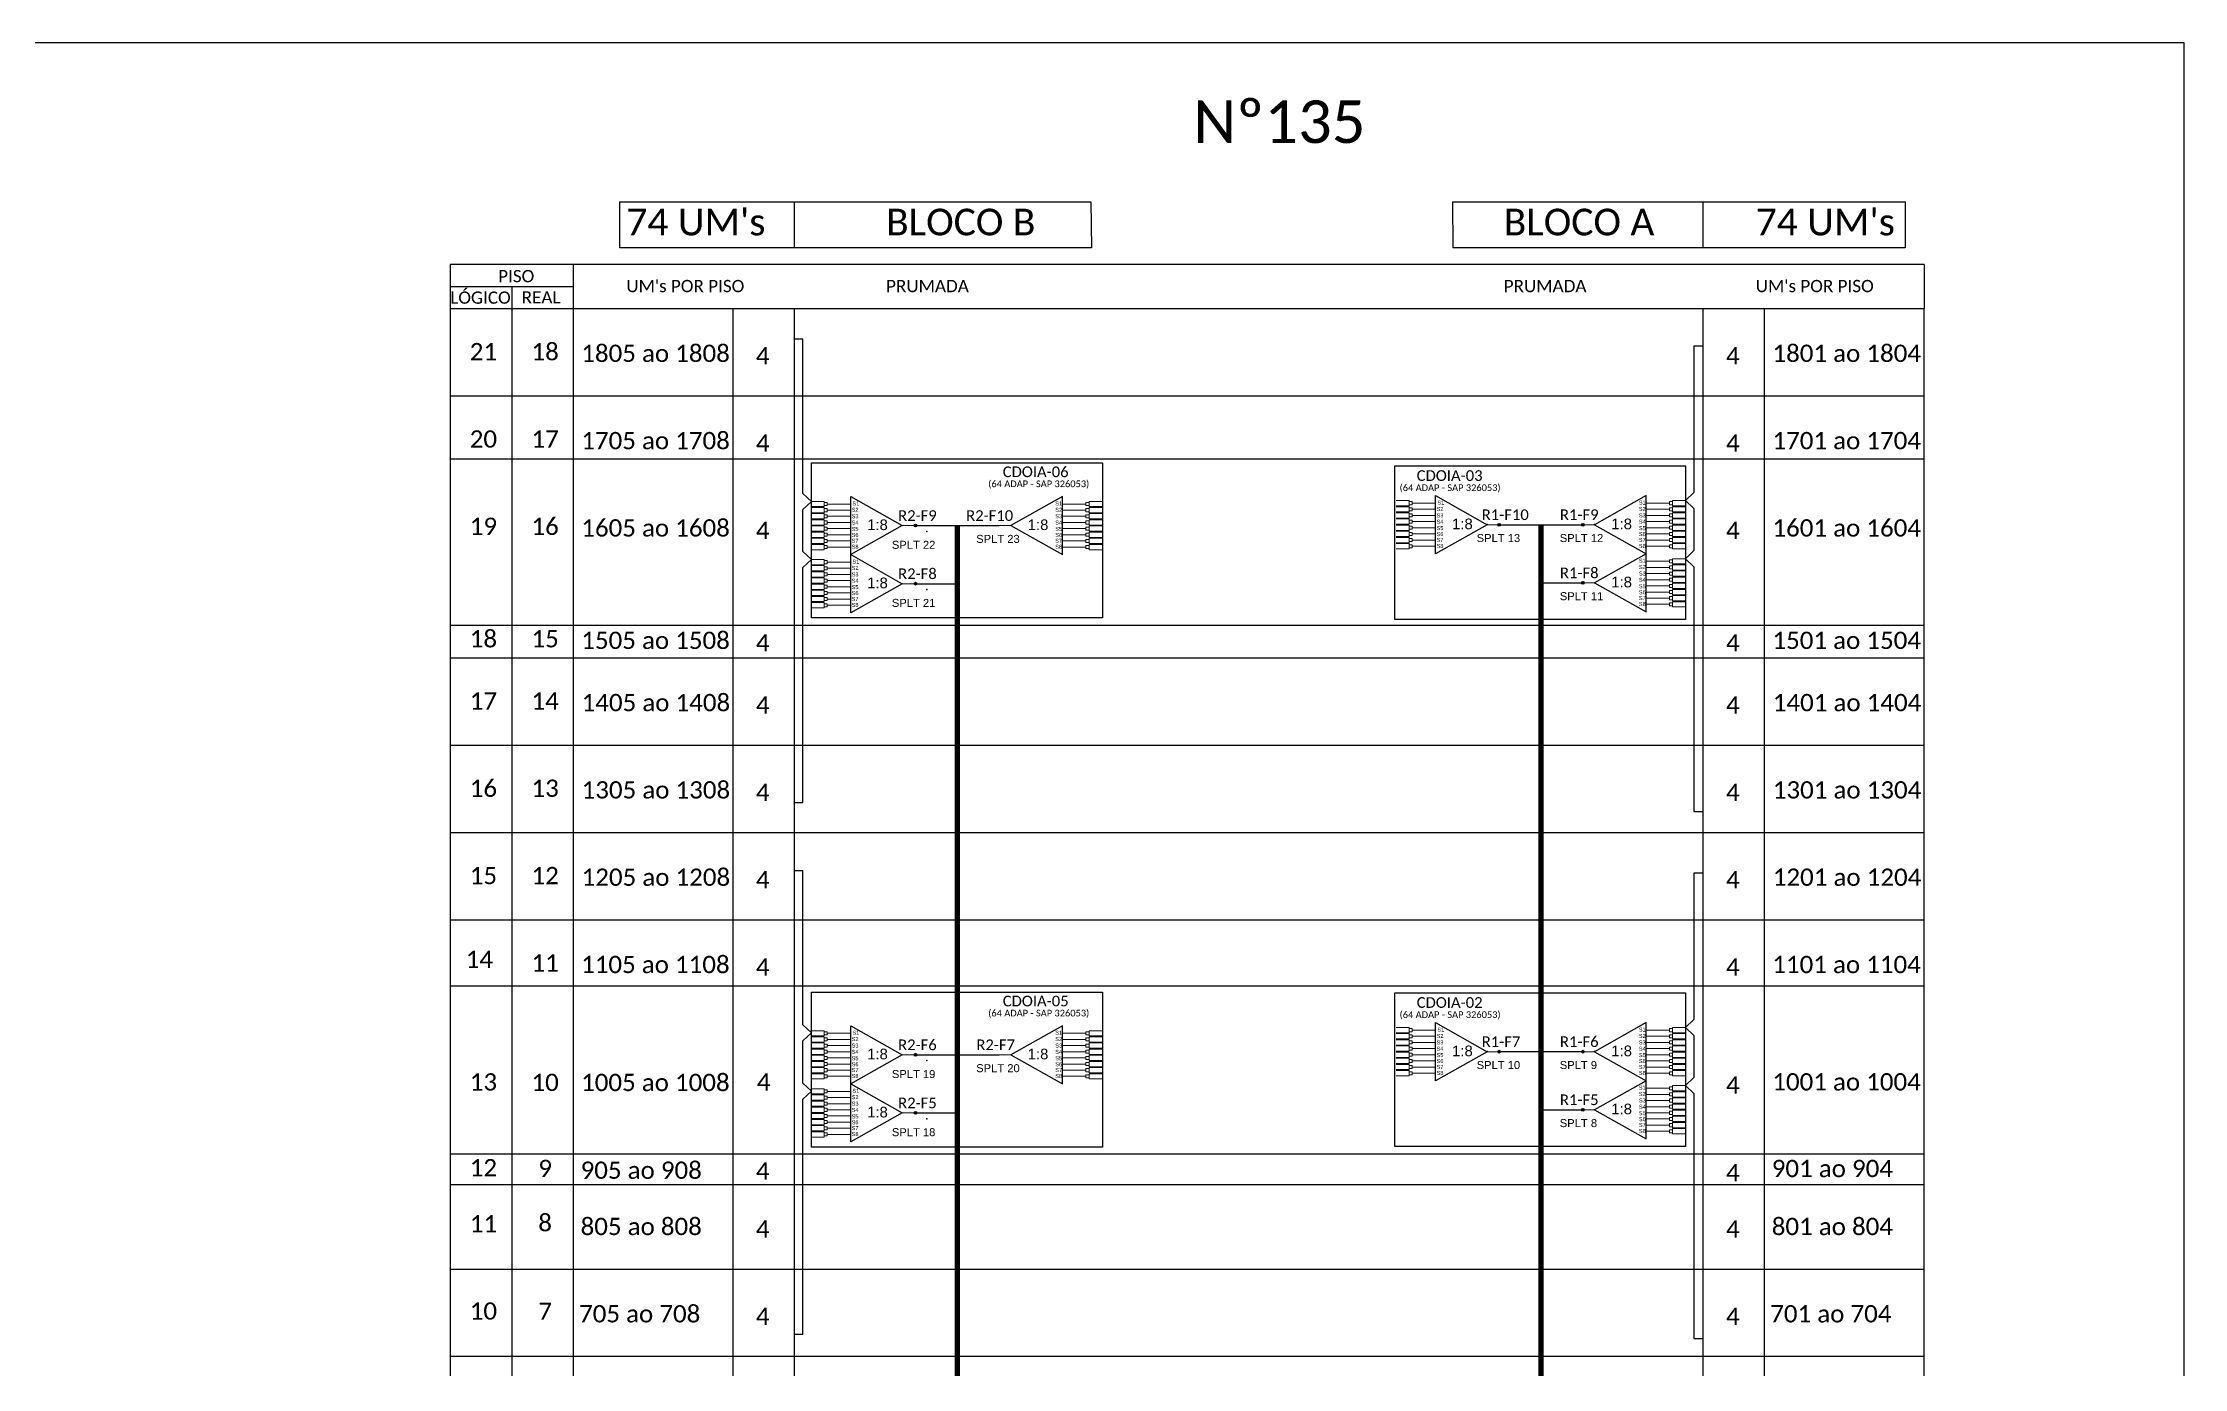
# Model space of a CAD drawing. Header units: metres. Extents: x -1286 to 443, y -500 to 94.
# Drawn here: x 41.7 to 443, y -154.3 to 94.2 of the extents above; entities that cross this region are included whole.
import ezdxf
from ezdxf.enums import TextEntityAlignment as Align

# ---------------------------------------------------------------- set-up
doc = ezdxf.new("R2010")
doc.units = ezdxf.units.M
doc.styles.add('ARIAL', font='arial.ttf')
doc.styles.add('WMF-Calibri0', font='calibri.ttf')

# ---------------------------------------------------------------- blocks, each defined once
blk = doc.blocks.new('SPLT_1-8_SC-APC_ESQ')
at = {"color": 3, "lineweight": 0}
for points in [[(2.41, -3.02), (0, -3.02)], [(2.41, -4), (0, -4)], [(2.41, -3.02), (2.41, -4)], [(2.99, -3.51), (7.37, -3.51)], [(2.41, -4.17), (0, -4.17)], [(2.41, -5.16), (0, -5.16)], [(2.41, -5.32), (0, -5.32)], [(2.41, -6.31), (0, -6.31)], [(2.41, -6.48), (0, -6.48)], [(2.41, -7.46), (0, -7.46)], [(2.41, -7.63), (0, -7.63)], [(2.41, -4.17), (2.41, -5.16)], [(2.41, -5.32), (2.41, -6.31)], [(2.41, -6.48), (2.41, -7.46)], [(2.41, -7.63), (2.41, -8.62)], [(7.37, -4.66), (2.99, -4.66)], [(7.37, -5.82), (2.99, -5.82)], [(7.37, -6.97), (2.99, -6.97)], [(2.41, -8.62), (0, -8.62)], [(2.41, -8.78), (0, -8.78)], [(2.41, -9.77), (0, -9.77)], [(2.41, -9.94), (0, -9.94)], [(2.41, -10.92), (0, -10.92)], [(2.41, -11.09), (0, -11.09)], [(2.41, -8.78), (2.41, -9.77)], [(2.41, -9.94), (2.41, -10.92)], [(2.41, -11.09), (2.41, -12.08)], [(7.37, -8.12), (2.99, -8.12)], [(7.37, -9.28), (2.99, -9.28)], [(7.37, -10.43), (2.99, -10.43)], [(7.37, -11.58), (2.99, -11.58)], [(2.41, -12.08), (0, -12.08)]]:
    blk.add_lwpolyline(points, dxfattribs=at)
for points in [[(2.99, -3.22), (2.41, -3.22), (2.41, -3.8), (2.99, -3.8)], [(2.99, -4.38), (2.41, -4.38), (2.41, -4.95), (2.99, -4.95)], [(2.99, -5.53), (2.41, -5.53), (2.41, -6.1), (2.99, -6.1)], [(2.99, -6.68), (2.41, -6.68), (2.41, -7.26), (2.99, -7.26)], [(2.99, -7.84), (2.41, -7.84), (2.41, -8.41), (2.99, -8.41)], [(2.99, -8.99), (2.41, -8.99), (2.41, -9.56), (2.99, -9.56)], [(2.99, -10.14), (2.41, -10.14), (2.41, -10.72), (2.99, -10.72)], [(2.99, -11.3), (2.41, -11.3), (2.41, -11.87), (2.99, -11.87)]]:
    blk.add_lwpolyline(points, close=True, dxfattribs=at)
at = {"color": 1}
blk.add_lwpolyline([(7.37, -2.1), (17.04, -7.55), (7.37, -13), (7.37, -2.1)], dxfattribs=at)
at = {"color": 1, "lineweight": 0}
blk.add_lwpolyline([(17.04, -7.55), (19.26, -7.55)], dxfattribs=at)
at = {"color": 1, "style": 'ARIAL'}
for s, height, p in [('S1', 0.75, (7.7, -3.78)), ('S5', 0.75, (7.55, -8.57)), ('S3', 0.75, (7.55, -6.18)), ('S4', 0.75, (7.55, -7.36)), ('S2', 0.75, (7.56, -4.97)), ('1:8', 2, (10.45, -8.4)), ('S6', 0.75, (7.55, -9.69)), ('S7', 0.75, (7.55, -10.78)), ('S8', 0.75, (7.55, -11.9))]:
    blk.add_text(s, height=height, dxfattribs=at).set_placement(p)
blk = doc.blocks.new('SPLT_1-8_SC-APC')
at = {"color": 1}
blk.add_lwpolyline([(-7.37, -2.1), (-17.04, -7.55), (-7.37, -13), (-7.37, -2.1)], dxfattribs=at)
at = {"color": 3, "lineweight": 0}
for points in [[(-2.99, -3.51), (-7.37, -3.51)], [(-2.41, -3.02), (-2.41, -4)], [(-2.41, -3.02), (0, -3.02)], [(-2.41, -4), (0, -4)], [(-7.37, -4.66), (-2.99, -4.66)], [(-7.37, -5.82), (-2.99, -5.82)], [(-7.37, -6.97), (-2.99, -6.97)], [(-2.41, -4.17), (-2.41, -5.16)], [(-2.41, -4.17), (0, -4.17)], [(-2.41, -5.16), (0, -5.16)], [(-2.41, -5.32), (-2.41, -6.31)], [(-2.41, -5.32), (0, -5.32)], [(-2.41, -6.31), (0, -6.31)], [(-2.41, -6.48), (-2.41, -7.46)], [(-2.41, -6.48), (0, -6.48)], [(-2.41, -7.46), (0, -7.46)], [(-2.41, -7.63), (-2.41, -8.62)], [(-2.41, -7.63), (0, -7.63)], [(-7.37, -8.12), (-2.99, -8.12)], [(-7.37, -9.28), (-2.99, -9.28)], [(-7.37, -10.43), (-2.99, -10.43)], [(-7.37, -11.58), (-2.99, -11.58)], [(-2.41, -8.62), (0, -8.62)], [(-2.41, -8.78), (-2.41, -9.77)], [(-2.41, -8.78), (0, -8.78)], [(-2.41, -9.77), (0, -9.77)], [(-2.41, -9.94), (-2.41, -10.92)], [(-2.41, -9.94), (0, -9.94)], [(-2.41, -10.92), (0, -10.92)], [(-2.41, -11.09), (-2.41, -12.08)], [(-2.41, -11.09), (0, -11.09)], [(-2.41, -12.08), (0, -12.08)]]:
    blk.add_lwpolyline(points, dxfattribs=at)
for points in [[(-2.99, -3.22), (-2.41, -3.22), (-2.41, -3.8), (-2.99, -3.8)], [(-2.99, -4.38), (-2.41, -4.38), (-2.41, -4.95), (-2.99, -4.95)], [(-2.99, -5.53), (-2.41, -5.53), (-2.41, -6.1), (-2.99, -6.1)], [(-2.99, -6.68), (-2.41, -6.68), (-2.41, -7.26), (-2.99, -7.26)], [(-2.99, -7.84), (-2.41, -7.84), (-2.41, -8.41), (-2.99, -8.41)], [(-2.99, -8.99), (-2.41, -8.99), (-2.41, -9.56), (-2.99, -9.56)], [(-2.99, -10.14), (-2.41, -10.14), (-2.41, -10.72), (-2.99, -10.72)], [(-2.99, -11.3), (-2.41, -11.3), (-2.41, -11.87), (-2.99, -11.87)]]:
    blk.add_lwpolyline(points, close=True, dxfattribs=at)
at = {"color": 1, "lineweight": 0}
blk.add_lwpolyline([(-17.04, -7.55), (-19.26, -7.55)], dxfattribs=at)
at = {"color": 1, "style": 'ARIAL'}
for s, height, p in [('S1', 0.75, (-8.74, -3.78)), ('1:8', 2, (-13.91, -8.4)), ('S2', 0.75, (-8.74, -4.97)), ('S3', 0.75, (-8.74, -6.18)), ('S4', 0.75, (-8.74, -7.36)), ('S5', 0.75, (-8.74, -8.57)), ('S6', 0.75, (-8.74, -9.69)), ('S7', 0.75, (-8.74, -10.78)), ('S8', 0.75, (-8.74, -11.9))]:
    blk.add_text(s, height=height, dxfattribs=at).set_placement(p)

msp = doc.modelspace()

# ---------------------------------------------------------------- hatches: boundary and pattern name
h = msp.add_hatch(color=3)
h.dxf.hatch_style = 1
edge = h.paths.add_edge_path()
edge.add_arc((314.6, 3.84), 0.256, 0, 360)
h = msp.add_hatch(color=3)
h.dxf.hatch_style = 1
edge = h.paths.add_edge_path()
edge.add_arc((330.31, 3.84), 0.256, 0, 360)
h = msp.add_hatch(color=3)
h.dxf.hatch_style = 1
edge = h.paths.add_edge_path()
edge.add_arc((205.21, 3.68), 0.256, 0, 360)
h = msp.add_hatch(color=3)
h.dxf.hatch_style = 1
edge = h.paths.add_edge_path()
edge.add_arc((205.21, -7.22), 0.256, 0, 360)
h = msp.add_hatch(color=3)
h.dxf.hatch_style = 1
edge = h.paths.add_edge_path()
edge.add_arc((330.31, -7.06), 0.256, 0, 360)
h = msp.add_hatch(color=3)
h.dxf.hatch_style = 1
edge = h.paths.add_edge_path()
edge.add_arc((205.21, -95.55), 0.256, 0, 360)
h = msp.add_hatch(color=3)
h.dxf.hatch_style = 1
edge = h.paths.add_edge_path()
edge.add_arc((314.6, -94.96), 0.256, 0, 360)
h = msp.add_hatch(color=3)
h.dxf.hatch_style = 1
edge = h.paths.add_edge_path()
edge.add_arc((330.31, -94.96), 0.256, 0, 360)
h = msp.add_hatch(color=3)
h.dxf.hatch_style = 1
edge = h.paths.add_edge_path()
edge.add_arc((205.21, -106.45), 0.256, 0, 360)
h = msp.add_hatch(color=3)
h.dxf.hatch_style = 1
edge = h.paths.add_edge_path()
edge.add_arc((330.31, -105.86), 0.256, 0, 360)

# ---------------------------------------------------------------- linework, layer by layer
msp.add_lwpolyline([(-397.99, -499.81), (443.01, -499.81), (443.01, 94.19), (-397.99, 94.19)], close=True)
at = {"color": 7}
for points in [[(238.19, 55.73), (149.81, 55.73), (149.81, 64.38), (238.1, 64.38)], [(238.1, 64.38), (238.19, 55.73)], [(305.86, 64.38), (390.69, 64.38), (390.69, 55.73), (305.95, 55.73)], [(305.86, 64.38), (305.95, 55.73)]]:
    msp.add_lwpolyline(points, dxfattribs=at)
for points in [[(182.56, 55.73), (182.56, 64.38)], [(352.81, 64.38), (352.81, 55.73)], [(117.98, 52.6), (117.98, 44.37)], [(141.12, 44.37), (141.12, 52.6)], [(394.25, 52.6), (394.25, 44.37)], [(129.55, 48.49), (129.55, 44.37)], [(117.98, 44.37), (394.25, 44.37)], [(117.98, 44.37), (117.98, -349.46), (394.25, -349.46), (394.25, 44.37)], [(117.98, 44.37), (394.25, 44.37)], [(129.55, 44.37), (129.55, -349.46)], [(141.12, -349.46), (141.12, 44.37)], [(170.99, 44.37), (170.99, -349.46)], [(182.56, -349.46), (182.56, 44.37)], [(352.81, 44.37), (352.81, -349.46)], [(364.38, -349.46), (364.38, 44.37)], [(117.98, 28), (394.25, 28)], [(117.98, 16.17), (394.25, 16.17)], [(117.98, -15.01), (394.25, -15.01)], [(117.98, -21.11), (394.25, -21.11)], [(117.98, -37.49), (394.25, -37.49)], [(117.98, -53.86), (394.25, -53.86)], [(117.98, -70.23), (394.25, -70.23)], [(117.98, -82.63), (394.25, -82.63)], [(117.98, -114.12), (394.25, -114.12)], [(117.98, -119.9), (394.25, -119.9)], [(117.98, -135.72), (394.25, -135.72)], [(117.98, -152.09), (394.25, -152.09)]]:
    msp.add_lwpolyline(points)
at = {"color": 0}
for points in [[(394.25, 52.6), (117.98, 52.6)], [(117.98, 48.49), (141.12, 48.49)], [(117.98, 44.37), (394.25, 44.37)]]:
    msp.add_lwpolyline(points, dxfattribs=at)
at = {"color": 3}
for points in [[(182.47, -48.25), (184.12, -48.25), (184.13, -4.19), (185.7, -2.69), (184.13, -1.18), (184.13, 6.7), (185.7, 8.21), (184.13, 9.72), (184.13, 38.61), (182.48, 38.61)], [(352.77, 37.33), (351.12, 37.33), (351.11, 9.88), (349.54, 8.37), (351.11, 6.86), (351.11, -1.02), (349.54, -2.53), (351.11, -4.04), (351.11, -49.95), (352.76, -49.95)], [(182.47, -147.92), (184.12, -147.92), (184.13, -103.86), (185.7, -102.35), (184.13, -100.85), (184.13, -92.96), (185.7, -91.46), (184.13, -89.95), (184.13, -61.06), (182.48, -61.06)], [(352.77, -61.47), (351.12, -61.47), (351.11, -88.93), (349.54, -90.43), (351.11, -91.94), (351.11, -99.82), (349.54, -101.33), (351.11, -102.84), (351.11, -148.75), (352.76, -148.75)]]:
    msp.add_lwpolyline(points, dxfattribs=at)
at = {"color": 1}
for points in [[(185.7, 15.42), (240.3, 15.42), (240.3, -13.62), (185.7, -13.62)], [(295.08, 14.89), (349.57, 14.89), (349.57, -13.93), (295.08, -13.93)], [(185.7, -83.81), (240.3, -83.81), (240.3, -112.86), (185.7, -112.86)], [(295.08, -83.91), (349.57, -83.91), (349.57, -112.73), (295.08, -112.73)]]:
    msp.add_lwpolyline(points, close=True, dxfattribs=at)
at = {"color": 6, "const_width": 1}
msp.add_lwpolyline([(213.05, 3.68), (213.05, -301.27), (281.05, -301.27), (281.05, -308.91)], dxfattribs=at)
at = {"color": 5, "const_width": 1}
msp.add_lwpolyline([(283.74, -303.76), (322.49, -303.76), (322.44, 3.84)], dxfattribs=at)
at = {"color": 5, "linetype": 'Continuous', "ltscale": 4}
for points in [[(205.21, 3.68), (213.05, 3.68)], [(205.21, -95.55), (213.05, -95.55)]]:
    msp.add_lwpolyline(points, dxfattribs=at)
at = {"color": 6, "linetype": 'Continuous', "ltscale": 4}
for points in [[(205.21, 3.68), (220.89, 3.68)], [(205.21, -7.22), (213.05, -7.22)], [(205.21, -95.55), (220.89, -95.55)], [(205.21, -106.45), (213.05, -106.45)]]:
    msp.add_lwpolyline(points, dxfattribs=at)
at = {"color": 5}
for points in [[(314.6, 3.84), (330.28, 3.84)], [(322.44, -7.06), (330.28, -7.06)], [(314.6, -94.96), (330.28, -94.96)], [(322.46, -105.86), (330.28, -105.86)]]:
    msp.add_lwpolyline(points, dxfattribs=at)
at = {"color": 3}
for centre in [(314.6, 3.84), (330.31, 3.84), (205.21, 3.68), (205.21, -7.22), (330.31, -7.06), (205.21, -95.55), (314.6, -94.96), (330.31, -94.96), (205.21, -106.45), (330.31, -105.86)]:
    msp.add_circle(centre, 0.256, dxfattribs=at)
for p in [(207.32, 2.59), (223.13, 3.69), (312.37, 3.85), (332.51, 3.85), (332.51, -7.05), (207.32, -8.31), (223.13, -95.54), (312.37, -94.95), (332.51, -94.95), (207.32, -96.65), (207.32, -107.55), (332.51, -105.85)]:
    msp.add_point(p)

# ---------------------------------------------------------------- block references
for p in [(185.7, 11.23), (295.34, 11.39), (185.7, 0.33), (185.7, -88.01), (295.34, -87.42), (185.7, -98.9)]:
    msp.add_blockref('SPLT_1-8_SC-APC_ESQ', p)
for p in [(240.16, 11.23), (349.54, 11.39), (349.54, 0.49), (240.16, -88.01), (349.54, -87.42), (349.54, -98.31)]:
    msp.add_blockref('SPLT_1-8_SC-APC', p, dxfattribs=at)

# ---------------------------------------------------------------- texts
at = {"color": 7}
for s, height, style, p in [('Nº135', 8, 'WMF-Calibri0', (257.29, 75.4)), ('1805 ao 1808', 3.24, 'WMF-Calibri0', (142.58, 34.36)), ('1801 ao 1804', 3.24, 'WMF-Calibri0', (365.84, 34.36)), ('1705 ao 1708', 3.24, 'WMF-Calibri0', (142.58, 17.99)), ('1701 ao 1704', 3.24, 'WMF-Calibri0', (365.84, 17.99)), ('1605 ao 1608', 3.24, 'WMF-Calibri0', (142.58, 1.62)), ('1601 ao 1604', 3.24, 'WMF-Calibri0', (365.84, 1.62)), ('SPLT 22', 1.5, 'ARIAL', (200.79, -0.68)), ('SPLT 23', 1.5, 'ARIAL', (216.6, 0.43)), ('SPLT 13', 1.5, 'ARIAL', (310.4, 0.59)), ('SPLT 12', 1.5, 'ARIAL', (325.98, 0.59)), ('SPLT 21', 1.5, 'ARIAL', (200.79, -11.57)), ('SPLT 11', 1.5, 'ARIAL', (325.98, -10.31)), ('1505 ao 1508', 3.24, 'WMF-Calibri0', (142.58, -19.46)), ('1501 ao 1504', 3.24, 'WMF-Calibri0', (365.84, -19.46)), ('1405 ao 1408', 3.24, 'WMF-Calibri0', (142.64, -31.13)), ('1401 ao 1404', 3.24, 'WMF-Calibri0', (365.9, -31.13)), ('1305 ao 1308', 3.24, 'WMF-Calibri0', (142.64, -47.5)), ('1301 ao 1304', 3.24, 'WMF-Calibri0', (365.9, -47.5)), ('1205 ao 1208', 3.24, 'WMF-Calibri0', (142.64, -63.87)), ('1201 ao 1204', 3.24, 'WMF-Calibri0', (365.9, -63.87)), ('1105 ao 1108', 3.24, 'WMF-Calibri0', (142.54, -80.24)), ('1101 ao 1104', 3.24, 'WMF-Calibri0', (365.81, -80.24)), ('1005 ao 1008', 3.24, 'WMF-Calibri0', (142.54, -102.36)), ('SPLT 19', 1.5, 'ARIAL', (200.79, -99.91)), ('SPLT 20', 1.5, 'ARIAL', (216.6, -98.81)), ('SPLT 10', 1.5, 'ARIAL', (310.4, -98.22)), ('SPLT 9', 1.5, 'ARIAL', (325.98, -98.22)), ('1001 ao 1004', 3.24, 'WMF-Calibri0', (365.81, -102.24)), ('SPLT 8', 1.5, 'ARIAL', (325.98, -109.11)), ('SPLT 18', 1.5, 'ARIAL', (200.79, -110.81)), ('905 ao 908', 3.24, 'WMF-Calibri0', (142.45, -118.81)), ('901 ao 904', 3.24, 'WMF-Calibri0', (365.71, -118.49)), ('805 ao 808', 3.24, 'WMF-Calibri0', (142.45, -129.36)), ('801 ao 804', 3.24, 'WMF-Calibri0', (365.71, -129.36)), ('705 ao 708', 3.24, 'WMF-Calibri0', (142.16, -145.73)), ('701 ao 704', 3.24, 'WMF-Calibri0', (365.42, -145.73))]:
    msp.add_text(s, height=height, dxfattribs=dict(at, style=style)).set_placement(p)
at = {"color": 0, "style": 'WMF-Calibri0'}
for s, height, p in [("74 UM's", 5, (151.01, 58.09)), ('BLOCO B', 5, (199.7, 58.09)), ('BLOCO A', 5, (315.46, 58.09)), ("74 UM's", 5, (362.7, 58.09)), ('  LÓGICO', 2.3, (116.4, 45.27)), ('     PISO', 2.3, (122.94, 49.3)), ("UM's POR PISO", 2.3, (151.01, 47.44)), ('PRUMADA', 2.3, (199.7, 47.44)), ('PRUMADA', 2.3, (315.46, 47.44)), ("UM's POR PISO", 2.3, (362.7, 47.44)), ('    REAL', 2.3, (128.16, 45.32))]:
    msp.add_text(s, height=height, dxfattribs=at).set_placement(p)
at = {"color": 7, "style": 'WMF-Calibri0'}
for s, p in [('21', (124.23, 36.29)), ('18', (135.8, 36.29)), ('20', (124.23, 19.91)), ('17', (135.8, 19.91)), ('19', (124.23, 3.54)), ('16', (135.8, 3.54)), ('18', (124.23, -17.54)), ('15', (135.8, -17.54)), ('17', (124.23, -29.2)), ('14', (135.8, -29.2)), ('16', (124.23, -45.57)), ('13', (135.8, -45.57)), ('15', (124.23, -61.95)), ('12', (135.8, -61.95)), ('14', (123.47, -77.66)), ('11', (135.8, -78.32)), ('13', (124.23, -100.64)), ('10', (135.8, -100.72)), ('12', (124.23, -116.72)), ('9', (135.8, -116.86)), ('11', (124.23, -127.25)), ('8', (135.8, -127.03)), ('10', (124.23, -143.59)), ('7', (135.8, -143.62))]:
    msp.add_text(s, height=3.24, dxfattribs=at).set_placement(p, align=Align.MIDDLE_CENTER)
at = {"color": 1, "style": 'WMF-Calibri0'}
for p in [(228.32, 10.88), (305.42, 10.15), (228.32, -88.36), (305.42, -88.65)]:
    msp.add_text('(64 ADAP - SAP 326053)', height=1.25, dxfattribs=at).set_placement(p, align=Align.CENTER)
for s, p in [('CDOIA-06', (221.57, 12.76)), ('CDOIA-03', (299.16, 12.05)), ('CDOIA-05', (221.57, -86.47)), ('CDOIA-02', (299.16, -86.75))]:
    msp.add_text(s, height=2, dxfattribs=at).set_placement(p)
at = {"color": 6, "style": 'WMF-Calibri0'}
for s, p in [('R2-F9', (201.96, 4.55)), ('R2-F10', (214.71, 4.55)), ('R2-F8', (201.96, -6.35)), ('R2-F6', (201.96, -94.68)), ('R2-F7', (216.63, -94.68)), ('R2-F5', (201.96, -105.58))]:
    msp.add_text(s, height=2, dxfattribs=at).set_placement(p)
at = {"color": 5, "style": 'WMF-Calibri0'}
for s, p in [('R1-F10', (311.35, 4.71)), ('R1-F9', (326.01, 4.71)), ('R1-F8', (326.01, -6.19)), ('R1-F7', (311.35, -94.09)), ('R1-F6', (326.01, -94.09)), ('R1-F5', (326.01, -104.99))]:
    msp.add_text(s, height=2, dxfattribs=at).set_placement(p)
at = {"color": 7, "style": 'WMF-Calibri0', "flags": 4}
for p in [(176.59, 35.51), (358.42, 35.51), (176.59, 19.14), (358.42, 19.14), (176.59, 2.77), (358.42, 2.77), (176.59, -18.31), (358.42, -18.31), (176.59, -29.97), (358.42, -29.97), (176.59, -46.35), (358.42, -46.35), (176.59, -62.72), (358.42, -62.72), (176.59, -79.09), (358.42, -79.09), (176.76, -100.65), (358.42, -101.21), (176.59, -117.34), (358.42, -117.65), (176.59, -128.2), (358.42, -128.2), (176.59, -144.58), (358.42, -144.58)]:
    msp.add_attdef('4', text='XX', height=3.24, dxfattribs=at).set_placement(p, align=Align.MIDDLE_CENTER)

doc.saveas('drawing.dxf')
